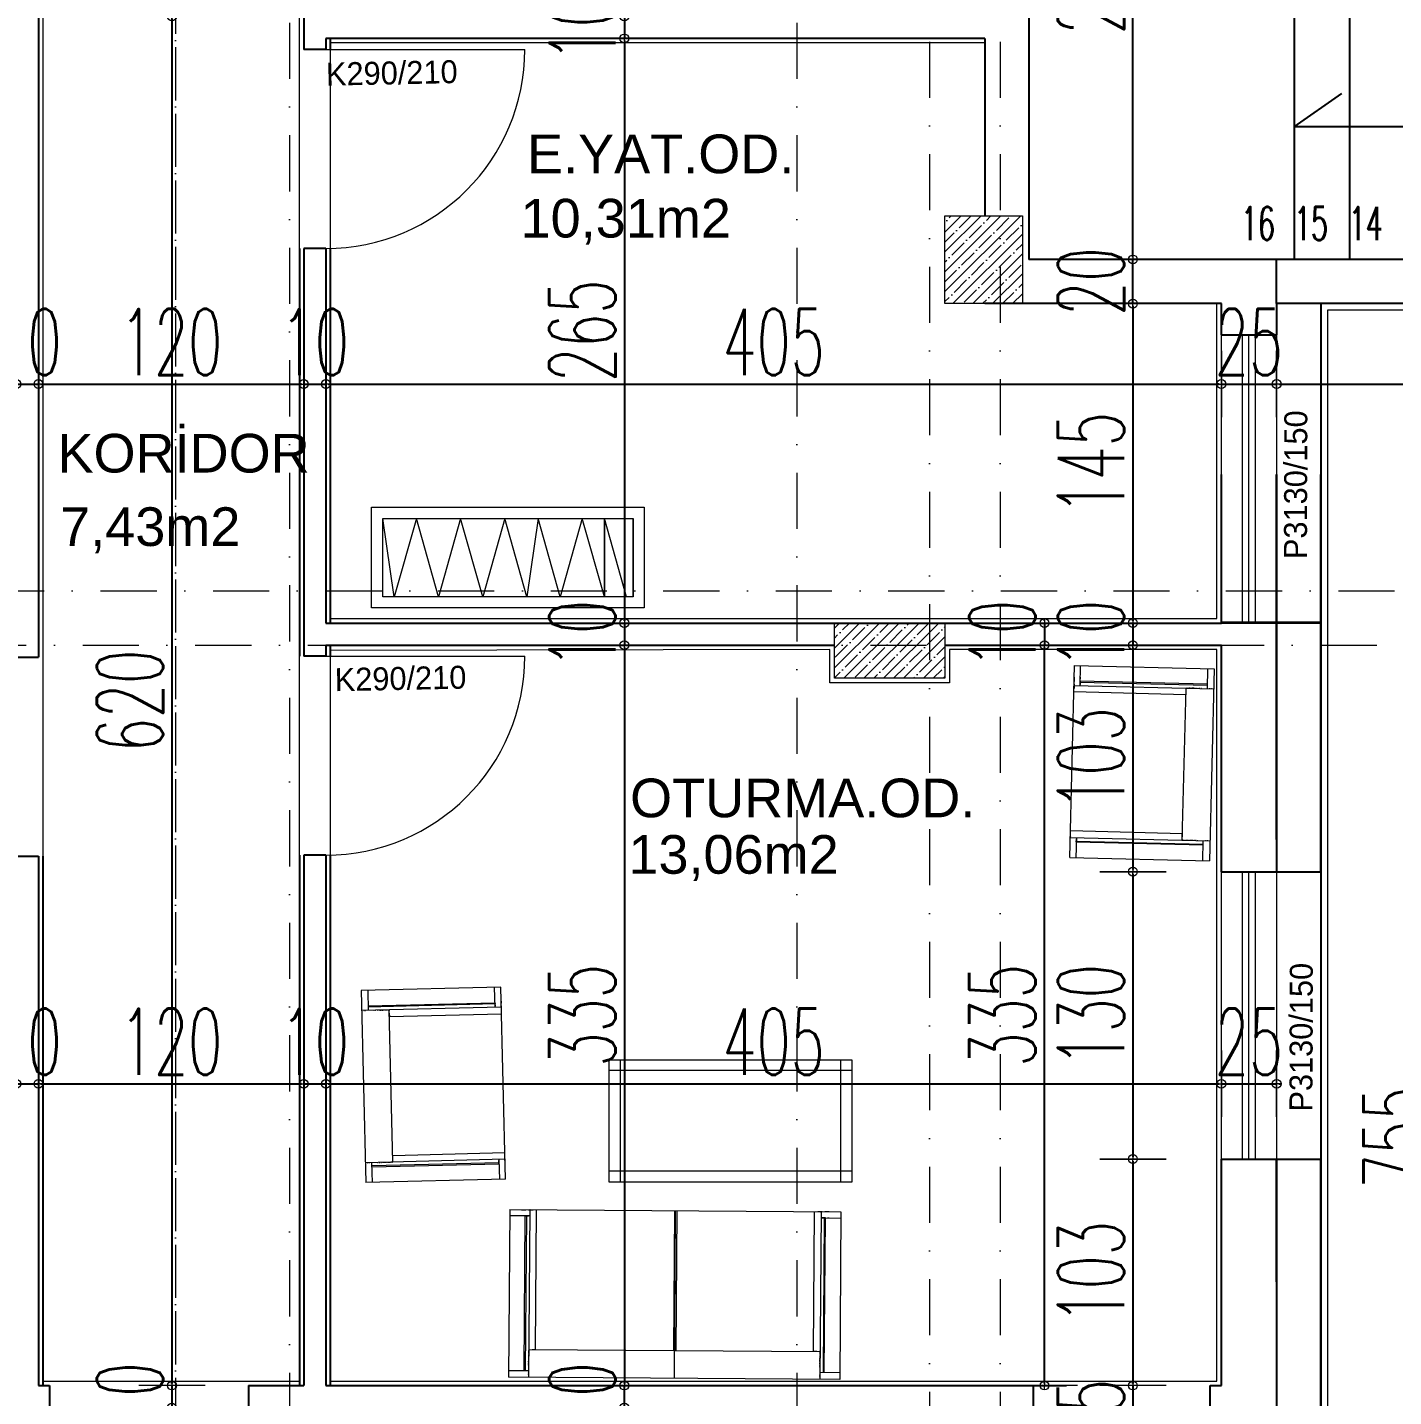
# Model space of a CAD drawing. Header units: millimetres. Extents: x -16104 to 67872, y -88009 to 12107.
# Drawn here: x 11994 to 12612, y -7334 to -6715 of the extents above; entities that cross this region are included whole.
import ezdxf

# ---------------------------------------------------------------- set-up
doc = ezdxf.new("R2010")
doc.units = ezdxf.units.MM
for name, pattern in [('ACAD_ISO04W100', [30, 24, -3, 0, -3]), ('ACAD_ISO07W100', [3, 0, -3]), ('DASHDOTX2', [50.8, 25.4, -12.7, 0, -12.7])]:
    doc.linetypes.add(name, pattern=pattern)
doc.layers.get('0').update_dxf_attribs({"color": 241})
for name, color, linetype, lineweight in [('AKS', 1, 'ACAD_ISO07W100', 5), ('akslar', 144, 'Continuous', 20), ('bacas', 11, 'Continuous', 5), ('duvar', 123, 'Continuous', 25), ('emsal&kolon', 1, 'Continuous', 5), ('kapı', 3, 'Continuous', 5), ('kolon', 1, 'Continuous', 5), ('merdiven', 4, 'Continuous', 25), ('OLCU', 54, 'Continuous', 13), ('pencere', 5, 'Continuous', 5), ('POZ', 36, 'Continuous', 18), ('SıVA', 40, 'Continuous', 9), ('tefriş', 30, 'Continuous', 5), ('ÖLÇÜ', 252, 'Continuous', 20)]:
    doc.layers.add(name, color=color, linetype=linetype, lineweight=lineweight)
doc.styles.add('DIM', font='Txttw.shx', dxfattribs={"width": 0.6})
doc.styles.add('M2', font='stylu.ttf', dxfattribs={"height": 10})
doc.dimstyles.new('50', dxfattribs={"dimscale": 0, "dimtxt": 30, "dimasz": 1, "dimexe": 0, "dimexo": 2, "dimgap": 4, "dimtad": 1, "dimdec": 0, "dimzin": 0, "dimdsep": 46, "dimtxsty": 'DIM', "dimblk1": 'DOT', "dimblk2": 'DOT', "dimsah": 1, "dimcen": 1.5, "dimdle": 3, "dimse1": 1, "dimse2": 1, "dimclrd": 256, "dimclre": 9, "dimclrt": 256, "dimadec": 0, "dimazin": 0, "dimtfac": 0.24, "dimtdec": 0, "dimtix": 1, "dimtmove": 2, "dimatfit": 3, "dimldrblk": 'DOT', "dimfxl": 0, "dimtolj": 1, "dimtzin": 15, "dimarcsym": 0})

# ---------------------------------------------------------------- blocks, each defined once
blk = doc.blocks.new('NEWBLOCK4')
at = {"layer": 'bacas'}
for p, q in [((-0.8505, 0.5894), (-0.8505, 2.0869)), ((-0.093, 2.0869), (-0.8505, 2.0869)), ((-0.8205, 2.0869), (-0.8205, 1.9969)), ((-0.1205, 1.9969), (-0.1205, 2.0869)), ((-0.093, 2.0869), (-0.093, 0.5894)), ((-0.093, 1.9969), (-0.8505, 1.9969)), ((-0.8405, 1.9969), (-0.838, 1.9969)), ((-0.833, 1.9969), (-0.8305, 1.9969)), ((-0.8205, 2.0169), (-0.1205, 2.0169)), ((-0.1205, 2.0119), (-0.8205, 2.0119)), ((-0.7955, 1.9969), (-0.793, 1.9969)), ((-0.788, 1.9969), (-0.7855, 1.9969)), ((-0.7805, 1.9969), (-0.778, 1.9969)), ((-0.773, 1.9969), (-0.7705, 1.9969)), ((-0.768, 1.9969), (-0.763, 1.9969)), ((-0.7605, 1.9969), (-0.758, 1.9969)), ((-0.7555, 1.9969), (-0.753, 1.9969)), ((-0.7505, 1.9969), (-0.748, 1.9969)), ((-0.7455, 1.9969), (-0.743, 1.9969)), ((-0.7405, 1.9969), (-0.738, 1.9969)), ((-0.7355, 1.9969), (-0.733, 1.9969)), ((-0.7305, 1.9969), (-0.728, 1.9969)), ((-0.7255, 1.9969), (-0.7255, 0.6794)), ((-0.7255, 1.9969), (-0.7255, 1.9944)), ((-0.1205, 2.0269), (-0.1205, 2.0344)), ((-0.1205, 2.0169), (-0.1205, 2.0019)), ((-0.1205, 2.0144), (-0.1205, 2.0119)), ((-0.093, 2.0344), (-0.093, 2.0144)), ((-0.093, 2.0019), (-0.093, 1.9819)), ((-0.093, 1.9944), (-0.093, 1.9969)), ((-0.7255, 1.9819), (-0.7255, 1.9669)), ((-0.7255, 1.9669), (-0.093, 1.9669)), ((-0.8505, 1.3369), (-0.093, 1.3369)), ((-0.093, 1.3425), (-0.7255, 1.3425)), ((-0.093, 1.3319), (-0.7255, 1.3319)), ((-0.7255, 0.6944), (-0.7255, 0.7094)), ((-0.7255, 0.7094), (-0.093, 0.7094)), ((-0.7255, 0.6794), (-0.7255, 0.6819)), ((-0.093, 0.6744), (-0.093, 0.6944)), ((-0.093, 0.6819), (-0.093, 0.6794)), ((-0.093, 0.6794), (-0.8505, 0.6794)), ((-0.8405, 0.6794), (-0.838, 0.6794)), ((-0.833, 0.6794), (-0.8305, 0.6794)), ((-0.8205, 0.5894), (-0.8205, 0.6794)), ((-0.1205, 0.6644), (-0.8205, 0.6644)), ((-0.8205, 0.6594), (-0.1205, 0.6594)), ((-0.7955, 0.6794), (-0.793, 0.6794)), ((-0.788, 0.6794), (-0.7855, 0.6794)), ((-0.7805, 0.6794), (-0.778, 0.6794)), ((-0.773, 0.6794), (-0.7705, 0.6794)), ((-0.768, 0.6794), (-0.763, 0.6794)), ((-0.7605, 0.6794), (-0.758, 0.6794)), ((-0.7555, 0.6794), (-0.753, 0.6794)), ((-0.7505, 0.6794), (-0.748, 0.6794)), ((-0.7455, 0.6794), (-0.743, 0.6794)), ((-0.7405, 0.6794), (-0.738, 0.6794)), ((-0.7355, 0.6794), (-0.733, 0.6794)), ((-0.7305, 0.6794), (-0.728, 0.6794)), ((-0.1205, 0.6794), (-0.1205, 0.5894)), ((-0.1205, 0.6594), (-0.1205, 0.6744)), ((-0.1205, 0.6619), (-0.1205, 0.6644)), ((-0.1205, 0.6494), (-0.1205, 0.6419)), ((-0.093, 0.6419), (-0.093, 0.6619)), ((-0.093, 0.5894), (-0.8505, 0.5894))]:
    blk.add_line(p, q, dxfattribs=at)
blk = doc.blocks.new('NEWBLOCK5')
at = {"layer": 'bacas'}
for p, q in [((1.4704, -0.1965), (0.3729, -0.1965)), ((0.3729, -0.1965), (0.3729, -0.749)), ((0.3729, -0.2465), (1.4704, -0.2465)), ((0.4229, -0.1965), (0.4229, -0.749)), ((1.4204, -0.1965), (1.4204, -0.749)), ((1.4704, -0.749), (1.4704, -0.1965)), ((1.4704, -0.7015), (0.3729, -0.7015)), ((0.3729, -0.749), (1.4704, -0.749))]:
    blk.add_line(p, q, dxfattribs=at)
blk = doc.blocks.new('tekli.')
at = {"layer": 'bacas'}
for p, q in [((43.44, 0), (-43.44, 0)), ((-43.44, 0), (-43.44, -63.16)), ((-38.19, 0), (-36.19, 0)), ((-34.94, 0), (-32.94, 0)), ((-34.19, 0), (-34.44, 0)), ((-34.44, 0), (-34.44, -63.16)), ((-31.44, -50.66), (-31.44, 0)), ((31.44, -50.66), (31.44, 0)), ((34.94, 0), (32.94, 0)), ((34.19, 0), (34.44, 0)), ((34.44, 0), (34.44, -63.16)), ((38.19, 0), (36.19, 0)), ((43.44, 0), (43.44, -63.16)), ((-34.44, -2.75), (-43.44, -2.75)), ((-37.44, -2.75), (-38.19, -2.75)), ((-36.44, -60.16), (-36.44, -2.75)), ((-36.44, -2.75), (-34.94, -2.75)), ((-36.19, -2.75), (-35.94, -2.75)), ((-35.94, -2.75), (-35.94, -60.16)), ((34.44, -2.75), (43.44, -2.75)), ((36.44, -2.75), (34.94, -2.75)), ((35.94, -2.75), (35.94, -60.16)), ((36.19, -2.75), (35.94, -2.75)), ((36.44, -60.16), (36.44, -2.75)), ((37.44, -2.75), (38.19, -2.75)), ((34.44, -50.66), (-34.44, -50.66)), ((-34.44, -50.66), (-34.19, -50.66)), ((-34.44, -51.16), (-34.44, -50.91)), ((-34.44, -51.66), (-34.44, -51.41)), ((-34.44, -52.16), (-34.44, -51.91)), ((-34.44, -52.66), (-34.44, -52.41)), ((-34.44, -53.16), (-34.44, -52.91)), ((-34.44, -53.66), (-34.44, -53.41)), ((-34.44, -54.16), (-34.44, -53.91)), ((-34.44, -54.91), (-34.44, -54.41)), ((-34.44, -55.41), (-34.44, -55.16)), ((-32.94, -50.66), (-31.44, -50.66)), ((32.94, -50.66), (31.44, -50.66)), ((34.44, -50.66), (34.19, -50.66)), ((34.44, -51.16), (34.44, -50.91)), ((34.44, -51.66), (34.44, -51.41)), ((34.44, -52.16), (34.44, -51.91)), ((34.44, -52.66), (34.44, -52.41)), ((34.44, -53.16), (34.44, -52.91)), ((34.44, -53.66), (34.44, -53.41)), ((34.44, -54.16), (34.44, -53.91)), ((34.44, -54.91), (34.44, -54.41)), ((34.44, -55.41), (34.44, -55.16)), ((-43.44, -60.16), (-34.44, -60.16)), ((-34.44, -56.16), (-34.44, -55.91)), ((-34.44, -56.91), (-34.44, -56.66)), ((-34.44, -57.66), (-34.44, -57.41)), ((-34.44, -61.41), (-34.44, -61.16)), ((-34.44, -62.16), (-34.44, -61.91)), ((34.44, -56.16), (34.44, -55.91)), ((34.44, -56.91), (34.44, -56.66)), ((34.44, -57.66), (34.44, -57.41)), ((43.44, -60.16), (34.44, -60.16)), ((34.44, -61.41), (34.44, -61.16)), ((34.44, -62.16), (34.44, -61.91)), ((-43.44, -63.16), (43.44, -63.16))]:
    blk.add_line(p, q, dxfattribs=at)
blk = doc.blocks.new('cv')
at = {"layer": 'tefriş', "linetype": 'ByBlock'}
for p, q in [((-13586.28, -26708.58), (-13586.28, -26744.07)), ((-13573.28, -26708.58), (-13573.28, -26744.07))]:
    blk.add_line(p, q, dxfattribs=at)
for points in [[(-13591.28, -26703.58), (-13468.02, -26703.58), (-13468.02, -26749.07), (-13591.28, -26749.07)], [(-13586.28, -26708.58), (-13473.02, -26708.58), (-13473.02, -26744.07), (-13586.28, -26744.07)]]:
    blk.add_lwpolyline(points, close=True, dxfattribs=at)
blk.add_lwpolyline([(-13583.28, -26708.58), (-13573.28, -26744.07), (-13573.28, -26708.58), (-13563.28, -26744.07), (-13553.28, -26708.58), (-13543.28, -26744.07), (-13538.28, -26708.58), (-13528.28, -26744.07), (-13518.28, -26708.58), (-13508.28, -26744.07), (-13498.28, -26708.58), (-13488.28, -26744.07), (-13478.28, -26708.58), (-13473.02, -26744.07)], dxfattribs=at)
blk = doc.blocks.new('DOT')
for p, q in [((0, 15), (0, -15)), ((-2, 0), (0, 0)), ((2, 0), (0, 0))]:
    blk.add_line(p, q)
blk.add_circle((0, 0), 2)
blk = doc.blocks.new('*D5714')
at = {"layer": 'Defpoints', "color": 0, "transparency": 16777216}
for p in [(11989.15, -6875.94), (11999.15, -6875.94), (11999.15, -6875.94)]:
    blk.add_point(p, dxfattribs=at)
at = {"layer": 'OLCU', "lineweight": -2, "transparency": 16777216}
for p, q in [((11988.15, -6875.94), (11987.15, -6875.94)), ((11989.15, -6875.94), (11999.15, -6875.94)), ((12000.15, -6875.94), (12001.15, -6875.94))]:
    blk.add_line(p, q, dxfattribs=at)
blk.add_blockref('DOT', (11989.15, -6875.94), dxfattribs=at)
at = {"layer": 'OLCU', "lineweight": -2, "transparency": 16777216, "rotation": 180}
blk.add_blockref('DOT', (11999.15, -6875.94), dxfattribs=at)
at = {"layer": 'OLCU', "transparency": 16777216, "insert": (11994.15, -6856.94), "char_height": 30, "attachment_point": 5, "style": 'DIM'}
blk.add_mtext('\\A1;10', dxfattribs=at)
blk = doc.blocks.new('*D5715')
at = {"layer": 'Defpoints', "color": 0, "transparency": 16777216}
for p in [(11999.15, -6875.94), (12119.15, -6875.94), (12119.15, -6875.94)]:
    blk.add_point(p, dxfattribs=at)
at = {"layer": 'OLCU', "lineweight": -2, "transparency": 16777216}
blk.add_line((12000.15, -6875.94), (12118.15, -6875.94), dxfattribs=at)
at = {"layer": 'OLCU', "lineweight": -2, "transparency": 16777216, "rotation": 180}
blk.add_blockref('DOT', (11999.15, -6875.94), dxfattribs=at)
at = {"layer": 'OLCU', "lineweight": -2, "transparency": 16777216}
blk.add_blockref('DOT', (12119.15, -6875.94), dxfattribs=at)
at = {"layer": 'OLCU', "transparency": 16777216, "insert": (12059.15, -6856.94), "char_height": 30, "attachment_point": 5, "style": 'DIM'}
blk.add_mtext('\\A1;120', dxfattribs=at)
blk = doc.blocks.new('*D5716')
at = {"layer": 'Defpoints', "color": 0, "transparency": 16777216}
for p in [(12119.15, -6875.94), (12129.15, -6875.94), (12129.15, -6875.94)]:
    blk.add_point(p, dxfattribs=at)
at = {"layer": 'OLCU', "lineweight": -2, "transparency": 16777216}
for p, q in [((12118.15, -6875.94), (12117.15, -6875.94)), ((12119.15, -6875.94), (12129.15, -6875.94)), ((12130.15, -6875.94), (12131.15, -6875.94))]:
    blk.add_line(p, q, dxfattribs=at)
blk.add_blockref('DOT', (12119.15, -6875.94), dxfattribs=at)
at = {"layer": 'OLCU', "lineweight": -2, "transparency": 16777216, "rotation": 180}
blk.add_blockref('DOT', (12129.15, -6875.94), dxfattribs=at)
at = {"layer": 'OLCU', "transparency": 16777216, "insert": (12124.15, -6856.94), "char_height": 30, "attachment_point": 5, "style": 'DIM'}
blk.add_mtext('\\A1;10', dxfattribs=at)
blk = doc.blocks.new('*D5719')
at = {"layer": 'Defpoints', "color": 0, "transparency": 16777216}
for p in [(11989.15, -7192.53), (11999.15, -7192.53), (11999.15, -7192.53)]:
    blk.add_point(p, dxfattribs=at)
at = {"layer": 'OLCU', "lineweight": -2, "transparency": 16777216}
for p, q in [((11988.15, -7192.53), (11987.15, -7192.53)), ((11989.15, -7192.53), (11999.15, -7192.53)), ((12000.15, -7192.53), (12001.15, -7192.53))]:
    blk.add_line(p, q, dxfattribs=at)
blk.add_blockref('DOT', (11989.15, -7192.53), dxfattribs=at)
at = {"layer": 'OLCU', "lineweight": -2, "transparency": 16777216, "rotation": 180}
blk.add_blockref('DOT', (11999.15, -7192.53), dxfattribs=at)
at = {"layer": 'OLCU', "transparency": 16777216, "insert": (11994.15, -7173.53), "char_height": 30, "attachment_point": 5, "style": 'DIM'}
blk.add_mtext('\\A1;10', dxfattribs=at)
blk = doc.blocks.new('*D5720')
at = {"layer": 'Defpoints', "color": 0, "transparency": 16777216}
for p in [(11999.15, -7192.53), (12119.15, -7192.53), (12119.15, -7192.53)]:
    blk.add_point(p, dxfattribs=at)
at = {"layer": 'OLCU', "lineweight": -2, "transparency": 16777216}
blk.add_line((12000.15, -7192.53), (12118.15, -7192.53), dxfattribs=at)
at = {"layer": 'OLCU', "lineweight": -2, "transparency": 16777216, "rotation": 180}
blk.add_blockref('DOT', (11999.15, -7192.53), dxfattribs=at)
at = {"layer": 'OLCU', "lineweight": -2, "transparency": 16777216}
blk.add_blockref('DOT', (12119.15, -7192.53), dxfattribs=at)
at = {"layer": 'OLCU', "transparency": 16777216, "insert": (12059.15, -7173.53), "char_height": 30, "attachment_point": 5, "style": 'DIM'}
blk.add_mtext('\\A1;120', dxfattribs=at)
blk = doc.blocks.new('*D5721')
at = {"layer": 'Defpoints', "color": 0, "transparency": 16777216}
for p in [(12119.15, -7192.53), (12129.15, -7192.53), (12129.15, -7192.53)]:
    blk.add_point(p, dxfattribs=at)
at = {"layer": 'OLCU', "lineweight": -2, "transparency": 16777216}
for p, q in [((12118.15, -7192.53), (12117.15, -7192.53)), ((12119.15, -7192.53), (12129.15, -7192.53)), ((12130.15, -7192.53), (12131.15, -7192.53))]:
    blk.add_line(p, q, dxfattribs=at)
blk.add_blockref('DOT', (12119.15, -7192.53), dxfattribs=at)
at = {"layer": 'OLCU', "lineweight": -2, "transparency": 16777216, "rotation": 180}
blk.add_blockref('DOT', (12129.15, -7192.53), dxfattribs=at)
at = {"layer": 'OLCU', "transparency": 16777216, "insert": (12124.15, -7173.53), "char_height": 30, "attachment_point": 5, "style": 'DIM'}
blk.add_mtext('\\A1;10', dxfattribs=at)
blk = doc.blocks.new('*D5722')
at = {"layer": 'Defpoints', "color": 0, "transparency": 16777216}
for p in [(12129.15, -7192.53), (12534.15, -7192.53), (12534.15, -7192.53)]:
    blk.add_point(p, dxfattribs=at)
at = {"layer": 'OLCU', "lineweight": -2, "transparency": 16777216}
blk.add_line((12130.15, -7192.53), (12533.15, -7192.53), dxfattribs=at)
at = {"layer": 'OLCU', "lineweight": -2, "transparency": 16777216, "rotation": 180}
blk.add_blockref('DOT', (12129.15, -7192.53), dxfattribs=at)
at = {"layer": 'OLCU', "lineweight": -2, "transparency": 16777216}
blk.add_blockref('DOT', (12534.15, -7192.53), dxfattribs=at)
at = {"layer": 'OLCU', "transparency": 16777216, "insert": (12331.65, -7173.53), "char_height": 30, "attachment_point": 5, "style": 'DIM'}
blk.add_mtext('\\A1;405', dxfattribs=at)
blk = doc.blocks.new('*D5723')
at = {"layer": 'Defpoints', "color": 0, "transparency": 16777216}
for p in [(12534.15, -7192.53), (12559.15, -7192.53), (12559.15, -7192.53)]:
    blk.add_point(p, dxfattribs=at)
at = {"layer": 'OLCU', "lineweight": -2, "transparency": 16777216}
for p, q in [((12533.15, -7192.53), (12532.15, -7192.53)), ((12534.15, -7192.53), (12559.15, -7192.53)), ((12560.15, -7192.53), (12561.15, -7192.53))]:
    blk.add_line(p, q, dxfattribs=at)
blk.add_blockref('DOT', (12534.15, -7192.53), dxfattribs=at)
at = {"layer": 'OLCU', "lineweight": -2, "transparency": 16777216, "rotation": 180}
blk.add_blockref('DOT', (12559.15, -7192.53), dxfattribs=at)
at = {"layer": 'OLCU', "transparency": 16777216, "insert": (12546.65, -7173.53), "char_height": 30, "attachment_point": 5, "style": 'DIM'}
blk.add_mtext('\\A1;25', dxfattribs=at)
blk = doc.blocks.new('*D5739')
at = {"layer": 'Defpoints', "color": 0, "transparency": 16777216}
for p in [(12494.15, -6839.56), (12494.15, -6984.06), (12494.15, -6984.06)]:
    blk.add_point(p, dxfattribs=at)
at = {"layer": 'OLCU', "lineweight": -2, "transparency": 16777216}
blk.add_line((12494.15, -6840.56), (12494.15, -6983.06), dxfattribs=at)
for p, rotation in [((12494.15, -6839.56), 90), ((12494.15, -6984.06), 270)]:
    blk.add_blockref('DOT', p, dxfattribs=dict(at, rotation=rotation))
at = {"layer": 'OLCU', "transparency": 16777216, "insert": (12475.15, -6911.81), "char_height": 30, "attachment_point": 5, "rotation": 90, "style": 'DIM'}
blk.add_mtext('\\A1;145', dxfattribs=at)
blk = doc.blocks.new('*D5740')
at = {"layer": 'Defpoints', "color": 0, "transparency": 16777216}
for p in [(12494.15, -6984.06), (12494.15, -6994.06), (12494.15, -6994.06)]:
    blk.add_point(p, dxfattribs=at)
at = {"layer": 'OLCU', "lineweight": -2, "transparency": 16777216}
for p, q in [((12494.15, -6983.06), (12494.15, -6982.06)), ((12494.15, -6984.06), (12494.15, -6994.06)), ((12494.15, -6995.06), (12494.15, -6996.06))]:
    blk.add_line(p, q, dxfattribs=at)
for p, rotation in [((12494.15, -6984.06), 270), ((12494.15, -6994.06), 90)]:
    blk.add_blockref('DOT', p, dxfattribs=dict(at, rotation=rotation))
at = {"layer": 'OLCU', "transparency": 16777216, "insert": (12475.15, -6989.06), "char_height": 30, "attachment_point": 5, "rotation": 90, "style": 'DIM'}
blk.add_mtext('\\A1;10', dxfattribs=at)
blk = doc.blocks.new('*D6023')
at = {"layer": 'Defpoints', "color": 0, "transparency": 16777216}
for p in [(12534.15, -6994.06), (12494.15, -7096.56), (12534.15, -7096.56)]:
    blk.add_point(p, dxfattribs=at)
at = {"layer": 'OLCU', "lineweight": -2, "transparency": 16777216}
blk.add_line((12494.15, -6995.06), (12494.15, -7095.56), dxfattribs=at)
for p, rotation in [((12494.15, -6994.06), 90), ((12494.15, -7096.56), 270)]:
    blk.add_blockref('DOT', p, dxfattribs=dict(at, rotation=rotation))
at = {"layer": 'OLCU', "transparency": 16777216, "insert": (12475.15, -7045.31), "char_height": 30, "attachment_point": 5, "rotation": 90, "style": 'DIM'}
blk.add_mtext('\\A1;103', dxfattribs=at)
blk = doc.blocks.new('*D6024')
at = {"layer": 'Defpoints', "color": 0, "transparency": 16777216}
for p in [(12534.15, -7096.56), (12494.15, -7226.56), (12534.15, -7226.56)]:
    blk.add_point(p, dxfattribs=at)
at = {"layer": 'OLCU', "lineweight": -2, "transparency": 16777216}
blk.add_line((12494.15, -7097.56), (12494.15, -7225.56), dxfattribs=at)
for p, rotation in [((12494.15, -7096.56), 90), ((12494.15, -7226.56), 270)]:
    blk.add_blockref('DOT', p, dxfattribs=dict(at, rotation=rotation))
at = {"layer": 'OLCU', "transparency": 16777216, "insert": (12475.15, -7161.56), "char_height": 30, "attachment_point": 5, "rotation": 90, "style": 'DIM'}
blk.add_mtext('\\A1;130', dxfattribs=at)
blk = doc.blocks.new('*D6025')
at = {"layer": 'Defpoints', "color": 0, "transparency": 16777216}
for p in [(12534.15, -7226.56), (12494.15, -7329.06), (12534.15, -7329.06)]:
    blk.add_point(p, dxfattribs=at)
at = {"layer": 'OLCU', "lineweight": -2, "transparency": 16777216}
blk.add_line((12494.15, -7227.56), (12494.15, -7328.06), dxfattribs=at)
for p, rotation in [((12494.15, -7226.56), 90), ((12494.15, -7329.06), 270)]:
    blk.add_blockref('DOT', p, dxfattribs=dict(at, rotation=rotation))
at = {"layer": 'OLCU', "transparency": 16777216, "insert": (12475.15, -7277.81), "char_height": 30, "attachment_point": 5, "rotation": 90, "style": 'DIM'}
blk.add_mtext('\\A1;103', dxfattribs=at)
blk = doc.blocks.new('*D6026')
at = {"layer": 'Defpoints', "color": 0, "transparency": 16777216}
for p in [(12529.15, -7329.06), (12494.15, -7354.06), (12529.15, -7354.06)]:
    blk.add_point(p, dxfattribs=at)
at = {"layer": 'OLCU', "lineweight": -2, "transparency": 16777216}
for p, q in [((12494.15, -7328.06), (12494.15, -7327.06)), ((12494.15, -7329.06), (12494.15, -7354.06)), ((12494.15, -7355.06), (12494.15, -7356.06))]:
    blk.add_line(p, q, dxfattribs=at)
for p, rotation in [((12494.15, -7329.06), 270), ((12494.15, -7354.06), 90)]:
    blk.add_blockref('DOT', p, dxfattribs=dict(at, rotation=rotation))
at = {"layer": 'OLCU', "transparency": 16777216, "insert": (12475.15, -7341.56), "char_height": 30, "attachment_point": 5, "rotation": 90, "style": 'DIM'}
blk.add_mtext('\\A1;25', dxfattribs=at)
blk = doc.blocks.new('*D5742')
at = {"layer": 'Defpoints', "color": 0, "transparency": 16777216}
for p in [(12454.15, -6984.06), (12454.15, -6994.06), (12454.15, -6994.06)]:
    blk.add_point(p, dxfattribs=at)
at = {"layer": 'OLCU', "lineweight": -2, "transparency": 16777216}
for p, q in [((12454.15, -6983.06), (12454.15, -6982.06)), ((12454.15, -6984.06), (12454.15, -6994.06)), ((12454.15, -6995.06), (12454.15, -6996.06))]:
    blk.add_line(p, q, dxfattribs=at)
for p, rotation in [((12454.15, -6984.06), 270), ((12454.15, -6994.06), 90)]:
    blk.add_blockref('DOT', p, dxfattribs=dict(at, rotation=rotation))
at = {"layer": 'OLCU', "transparency": 16777216, "insert": (12435.15, -6989.06), "char_height": 30, "attachment_point": 5, "rotation": 90, "style": 'DIM'}
blk.add_mtext('\\A1;10', dxfattribs=at)
blk = doc.blocks.new('*D6029')
at = {"layer": 'Defpoints', "color": 0, "transparency": 16777216}
for p in [(12448.94, -6994.06), (12454.15, -6994.06), (12449.15, -7329.06)]:
    blk.add_point(p, dxfattribs=at)
at = {"layer": 'OLCU', "lineweight": -2, "transparency": 16777216}
blk.add_line((12454.15, -7328.06), (12454.15, -6995.06), dxfattribs=at)
for p, rotation in [((12454.15, -6994.06), 90), ((12454.15, -7329.06), 270)]:
    blk.add_blockref('DOT', p, dxfattribs=dict(at, rotation=rotation))
at = {"layer": 'OLCU', "transparency": 16777216, "insert": (12435.15, -7161.56), "char_height": 30, "attachment_point": 5, "rotation": 90, "style": 'DIM'}
blk.add_mtext('\\A1;335', dxfattribs=at)
blk = doc.blocks.new('*D5744')
at = {"layer": 'Defpoints', "color": 0, "transparency": 16777216}
for p in [(12307.63, -6709.56), (12264.15, -6719.56), (12307.63, -6719.56)]:
    blk.add_point(p, dxfattribs=at)
at = {"layer": 'OLCU', "lineweight": -2, "transparency": 16777216}
for p, q in [((12264.15, -6708.56), (12264.15, -6707.56)), ((12264.15, -6709.56), (12264.15, -6719.56)), ((12264.15, -6720.56), (12264.15, -6721.56))]:
    blk.add_line(p, q, dxfattribs=at)
for p, rotation in [((12264.15, -6709.56), 270), ((12264.15, -6719.56), 90)]:
    blk.add_blockref('DOT', p, dxfattribs=dict(at, rotation=rotation))
at = {"layer": 'OLCU', "transparency": 16777216, "insert": (12245.15, -6714.56), "char_height": 30, "attachment_point": 5, "rotation": 90, "style": 'DIM'}
blk.add_mtext('\\A1;10', dxfattribs=at)
blk = doc.blocks.new('*D5746')
at = {"layer": 'Defpoints', "color": 0, "transparency": 16777216}
for p in [(12264.15, -7329.06), (12264.15, -7329.06), (12263.97, -7339.06)]:
    blk.add_point(p, dxfattribs=at)
at = {"layer": 'OLCU', "lineweight": -2, "transparency": 16777216}
for p, q in [((12264.15, -7328.06), (12264.15, -7327.06)), ((12264.15, -7339.06), (12264.15, -7329.06)), ((12264.15, -7340.06), (12264.15, -7341.06))]:
    blk.add_line(p, q, dxfattribs=at)
for p, rotation in [((12264.15, -7329.06), 270), ((12264.15, -7339.06), 90)]:
    blk.add_blockref('DOT', p, dxfattribs=dict(at, rotation=rotation))
at = {"layer": 'OLCU', "transparency": 16777216, "insert": (12245.15, -7334.06), "char_height": 30, "attachment_point": 5, "rotation": 90, "style": 'DIM'}
blk.add_mtext('\\A1;10', dxfattribs=at)
blk = doc.blocks.new('*D5748')
at = {"layer": 'Defpoints', "color": 0, "transparency": 16777216}
for p in [(12029.15, -6709.56), (12029.15, -7329.06), (12059.52, -7329.06)]:
    blk.add_point(p, dxfattribs=at)
at = {"layer": 'OLCU', "lineweight": -2, "transparency": 16777216}
blk.add_line((12059.52, -6710.56), (12059.52, -7328.06), dxfattribs=at)
for p, rotation in [((12059.52, -6709.56), 90), ((12059.52, -7329.06), 270)]:
    blk.add_blockref('DOT', p, dxfattribs=dict(at, rotation=rotation))
at = {"layer": 'OLCU', "transparency": 16777216, "insert": (12040.52, -7019.31), "char_height": 30, "attachment_point": 5, "rotation": 90, "style": 'DIM'}
blk.add_mtext('\\A1;620', dxfattribs=at)
blk = doc.blocks.new('*D5749')
at = {"layer": 'Defpoints', "color": 0, "transparency": 16777216}
for p in [(12034.15, -7329.06), (12034.15, -7339.06), (12059.49, -7339.06)]:
    blk.add_point(p, dxfattribs=at)
at = {"layer": 'OLCU', "lineweight": -2, "transparency": 16777216}
for p, q in [((12059.49, -7328.06), (12059.49, -7327.06)), ((12059.49, -7329.06), (12059.49, -7339.06)), ((12059.49, -7340.06), (12059.49, -7341.06))]:
    blk.add_line(p, q, dxfattribs=at)
for p, rotation in [((12059.49, -7329.06), 270), ((12059.49, -7339.06), 90)]:
    blk.add_blockref('DOT', p, dxfattribs=dict(at, rotation=rotation))
at = {"layer": 'OLCU', "transparency": 16777216, "insert": (12040.49, -7334.06), "char_height": 30, "attachment_point": 5, "rotation": 90, "style": 'DIM'}
blk.add_mtext('\\A1;10', dxfattribs=at)
blk = doc.blocks.new('*D5938')
at = {"layer": 'Defpoints', "color": 0, "transparency": 16777216}
for p in [(12494.15, -6819.56), (12494.15, -6819.56), (12494.15, -6839.56)]:
    blk.add_point(p, dxfattribs=at)
at = {"layer": 'OLCU', "lineweight": -2, "transparency": 16777216}
for p, q in [((12494.15, -6818.56), (12494.15, -6817.56)), ((12494.15, -6839.56), (12494.15, -6819.56)), ((12494.15, -6840.56), (12494.15, -6841.56))]:
    blk.add_line(p, q, dxfattribs=at)
for p, rotation in [((12494.15, -6819.56), 270), ((12494.15, -6839.56), 90)]:
    blk.add_blockref('DOT', p, dxfattribs=dict(at, rotation=rotation))
at = {"layer": 'OLCU', "transparency": 16777216, "insert": (12475.15, -6829.56), "char_height": 30, "attachment_point": 5, "rotation": 90, "style": 'DIM'}
blk.add_mtext('\\A1;20', dxfattribs=at)
blk = doc.blocks.new('*D5939')
at = {"layer": 'Defpoints', "color": 0, "transparency": 16777216}
for p in [(12494.15, -6569.56), (12494.15, -6569.56), (12494.15, -6819.56)]:
    blk.add_point(p, dxfattribs=at)
at = {"layer": 'OLCU', "lineweight": -2, "transparency": 16777216}
blk.add_line((12494.15, -6818.56), (12494.15, -6570.56), dxfattribs=at)
for p, rotation in [((12494.15, -6569.56), 90), ((12494.15, -6819.56), 270)]:
    blk.add_blockref('DOT', p, dxfattribs=dict(at, rotation=rotation))
at = {"layer": 'OLCU', "transparency": 16777216, "insert": (12475.15, -6694.56), "char_height": 30, "attachment_point": 5, "rotation": 90, "style": 'DIM'}
blk.add_mtext('\\A1;250', dxfattribs=at)
blk = doc.blocks.new('*D5631')
at = {"layer": 'Defpoints', "color": 0, "transparency": 16777216}
for p in [(12129.15, -6875.94), (12534.15, -6875.94), (12534.15, -6875.94)]:
    blk.add_point(p, dxfattribs=at)
at = {"layer": 'OLCU', "lineweight": -2, "transparency": 16777216}
blk.add_line((12130.15, -6875.94), (12533.15, -6875.94), dxfattribs=at)
at = {"layer": 'OLCU', "lineweight": -2, "transparency": 16777216, "rotation": 180}
blk.add_blockref('DOT', (12129.15, -6875.94), dxfattribs=at)
at = {"layer": 'OLCU', "lineweight": -2, "transparency": 16777216}
blk.add_blockref('DOT', (12534.15, -6875.94), dxfattribs=at)
at = {"layer": 'OLCU', "transparency": 16777216, "insert": (12331.65, -6856.94), "char_height": 30, "attachment_point": 5, "style": 'DIM'}
blk.add_mtext('\\A1;405', dxfattribs=at)
blk = doc.blocks.new('*D5942')
at = {"layer": 'Defpoints', "color": 0, "transparency": 16777216}
for p in [(12534.15, -6875.94), (12559.15, -6875.94), (12559.15, -6875.94)]:
    blk.add_point(p, dxfattribs=at)
at = {"layer": 'OLCU', "lineweight": -2, "transparency": 16777216}
for p, q in [((12533.15, -6875.94), (12532.15, -6875.94)), ((12534.15, -6875.94), (12559.15, -6875.94)), ((12560.15, -6875.94), (12561.15, -6875.94))]:
    blk.add_line(p, q, dxfattribs=at)
blk.add_blockref('DOT', (12534.15, -6875.94), dxfattribs=at)
at = {"layer": 'OLCU', "lineweight": -2, "transparency": 16777216, "rotation": 180}
blk.add_blockref('DOT', (12559.15, -6875.94), dxfattribs=at)
at = {"layer": 'OLCU', "transparency": 16777216, "insert": (12546.65, -6856.94), "char_height": 30, "attachment_point": 5, "style": 'DIM'}
blk.add_mtext('\\A1;25', dxfattribs=at)
blk = doc.blocks.new('*D5943')
at = {"layer": 'Defpoints', "color": 0, "transparency": 16777216}
for p in [(12559.15, -6839.56), (12882.15, -6839.56), (12882.15, -6875.94)]:
    blk.add_point(p, dxfattribs=at)
at = {"layer": 'OLCU', "lineweight": -2, "transparency": 16777216}
blk.add_line((12560.15, -6875.94), (12881.15, -6875.94), dxfattribs=at)
at = {"layer": 'OLCU', "lineweight": -2, "transparency": 16777216, "rotation": 180}
blk.add_blockref('DOT', (12559.15, -6875.94), dxfattribs=at)
at = {"layer": 'OLCU', "lineweight": -2, "transparency": 16777216}
blk.add_blockref('DOT', (12882.15, -6875.94), dxfattribs=at)
at = {"layer": 'OLCU', "transparency": 16777216, "insert": (12720.65, -6856.94), "char_height": 30, "attachment_point": 5, "style": 'DIM'}
blk.add_mtext('\\A1;323', dxfattribs=at)
blk = doc.blocks.new('*D5945')
at = {"layer": 'Defpoints', "color": 0, "transparency": 16777216}
for p in [(12559.15, -6839.56), (12632.43, -6839.56), (12559.15, -7594.06)]:
    blk.add_point(p, dxfattribs=at)
at = {"layer": 'OLCU', "lineweight": -2, "transparency": 16777216}
blk.add_line((12632.43, -7593.06), (12632.43, -6840.56), dxfattribs=at)
for p, rotation in [((12632.43, -6839.56), 90), ((12632.43, -7594.06), 270)]:
    blk.add_blockref('DOT', p, dxfattribs=dict(at, rotation=rotation))
at = {"layer": 'OLCU', "transparency": 16777216, "insert": (12613.43, -7216.81), "char_height": 30, "attachment_point": 5, "rotation": 90, "style": 'DIM'}
blk.add_mtext('\\A1;755', dxfattribs=at)
blk = doc.blocks.new('*D5931')
at = {"layer": 'Defpoints', "color": 0, "transparency": 16777216}
for p in [(12264.15, -6719.56), (12264.15, -6984.06), (12264.15, -6984.06)]:
    blk.add_point(p, dxfattribs=at)
at = {"layer": 'OLCU', "lineweight": -2, "transparency": 16777216}
blk.add_line((12264.15, -6720.56), (12264.15, -6983.06), dxfattribs=at)
for p, rotation in [((12264.15, -6719.56), 90), ((12264.15, -6984.06), 270)]:
    blk.add_blockref('DOT', p, dxfattribs=dict(at, rotation=rotation))
at = {"layer": 'OLCU', "transparency": 16777216, "insert": (12245.15, -6851.81), "char_height": 30, "attachment_point": 5, "rotation": 90, "style": 'DIM'}
blk.add_mtext('\\A1;265', dxfattribs=at)
blk = doc.blocks.new('*D5932')
at = {"layer": 'Defpoints', "color": 0, "transparency": 16777216}
for p in [(12264.15, -6984.06), (12264.15, -6994.06), (12264.15, -6994.06)]:
    blk.add_point(p, dxfattribs=at)
at = {"layer": 'OLCU', "lineweight": -2, "transparency": 16777216}
for p, q in [((12264.15, -6983.06), (12264.15, -6982.06)), ((12264.15, -6984.06), (12264.15, -6994.06)), ((12264.15, -6995.06), (12264.15, -6996.06))]:
    blk.add_line(p, q, dxfattribs=at)
for p, rotation in [((12264.15, -6984.06), 270), ((12264.15, -6994.06), 90)]:
    blk.add_blockref('DOT', p, dxfattribs=dict(at, rotation=rotation))
at = {"layer": 'OLCU', "transparency": 16777216, "insert": (12245.15, -6989.06), "char_height": 30, "attachment_point": 5, "rotation": 90, "style": 'DIM'}
blk.add_mtext('\\A1;10', dxfattribs=at)
blk = doc.blocks.new('*D5933')
at = {"layer": 'Defpoints', "color": 0, "transparency": 16777216}
for p in [(12264.15, -6994.06), (12264.15, -7329.06), (12264.15, -7329.06)]:
    blk.add_point(p, dxfattribs=at)
at = {"layer": 'OLCU', "lineweight": -2, "transparency": 16777216}
blk.add_line((12264.15, -6995.06), (12264.15, -7328.06), dxfattribs=at)
for p, rotation in [((12264.15, -6994.06), 90), ((12264.15, -7329.06), 270)]:
    blk.add_blockref('DOT', p, dxfattribs=dict(at, rotation=rotation))
at = {"layer": 'OLCU', "transparency": 16777216, "insert": (12245.15, -7161.56), "char_height": 30, "attachment_point": 5, "rotation": 90, "style": 'DIM'}
blk.add_mtext('\\A1;335', dxfattribs=at)

msp = doc.modelspace()

# ---------------------------------------------------------------- hatches: boundary and pattern name
at = {"layer": 'kolon'}
h = msp.add_hatch(dxfattribs=at)
h.set_pattern_fill('ANSI35,_O', color=256)
h.set_pattern_definition([(45, (3602.555, -17059.605), (-4.490128, 4.490128), []), (45, (3607.0454, -17059.605), (-4.490128, 4.490128), [7.9375, -1.5875, 0, -1.5875])])
h.paths.add_polyline_path([(12412.15, -6839.56), (12434.15, -6839.56), (12434.15, -6819.56), (12434.15, -6799.87), (12412.15, -6799.87)])
h.paths.add_polyline_path([(12412.15, -6799.87), (12409.15, -6799.87), (12409.15, -6839.56), (12412.15, -6839.56)])
h.paths.add_polyline_path([(12434.15, -6839.56), (12444.15, -6839.56), (12444.15, -6819.56), (12444.15, -6799.87), (12434.15, -6799.87)])
h = msp.add_hatch(dxfattribs=at)
h.set_pattern_fill('ANSI35,_O', color=256)
h.set_pattern_definition([(45, (6951.1335, -10930.656), (-4.490128, 4.490128), []), (45, (6955.6237, -10930.656), (-4.490128, 4.490128), [7.9375, -1.5875, 0, -1.5875])])
h.paths.add_polyline_path([(12409.15, -7009.06), (12409.15, -6984.06), (12359.15, -6984.06), (12359.15, -7009.06)])

# ---------------------------------------------------------------- linework, layer by layer
msp.add_line((12559.15, -6839.56), (12559.15, -6819.56))
at = {"layer": 'AKS', "color": 1, "linetype": 'ACAD_ISO04W100'}
msp.add_line((12061.13, -5369.07), (12061.13, -7691.51), dxfattribs=at)
at = {"layer": 'akslar', "linetype": 'DASHDOTX2'}
for p, q in [((12112.65, -5134.56), (12112.65, -7944.06)), ((12342.15, -5134.56), (12342.15, -7944.06)), ((12402.15, -5143.13), (12402.15, -7944.06)), ((12434.15, -5143.13), (12434.15, -7944.06)), ((10500.23, -6969.56), (13550.23, -6969.56)), ((10492.15, -6994.06), (13542.15, -6994.06))]:
    msp.add_line(p, q, dxfattribs=at)
at = {"layer": 'duvar'}
for p, q in [((12119.15, -6704.56), (12119.15, -6724.56)), ((11999.15, -6709.56), (11999.15, -6999.56)), ((12447.15, -6709.56), (12447.15, -6819.56)), ((12427.15, -6719.56), (12129.15, -6719.56)), ((12129.15, -6719.56), (12129.15, -6724.56)), ((12131.15, -6719.56), (12131.15, -6724.56)), ((12427.15, -6719.56), (12427.15, -6799.87)), ((12129.15, -6724.56), (12119.15, -6724.56)), ((12567.15, -6759.56), (12588.72, -6744.41)), ((12800.84, -6759.56), (12567.15, -6759.56)), ((12117.15, -6814.56), (12117.15, -6999.06)), ((12119.15, -6814.56), (12119.15, -6999.06)), ((12129.15, -6814.56), (12119.15, -6814.56)), ((12129.15, -6814.56), (12129.15, -6984.06)), ((12131.15, -6814.56), (12131.15, -6984.06)), ((12762.15, -6819.56), (12447.15, -6819.56)), ((12534.15, -6839.56), (12427.15, -6839.56)), ((12534.15, -6853.72), (12534.15, -6839.56)), ((12559.15, -6839.56), (12559.15, -6853.72)), ((12762.15, -6839.56), (12559.15, -6839.56)), ((12762.15, -6839.56), (12559.15, -6839.56)), ((12579.15, -6839.56), (12579.15, -7293.47)), ((12534.15, -6853.72), (12559.15, -6853.72)), ((12534.15, -6984.06), (12534.15, -6916.81)), ((12559.15, -6916.81), (12559.15, -7082.06)), ((12559.15, -7082.06), (12559.15, -6916.81)), ((12559.15, -6930.81), (12559.15, -6916.81)), ((12559.15, -6916.81), (12559.15, -6930.81)), ((12559.15, -6916.81), (12559.15, -7096.56)), ((12579.15, -7096.56), (12579.15, -6916.81)), ((12579.15, -6916.81), (12579.15, -7096.56)), ((12129.15, -6984.06), (12519.15, -6984.06)), ((12409.15, -6984.06), (12534.15, -6984.06)), ((12534.15, -6983.72), (12579.15, -6983.72)), ((12129.15, -6994.06), (12129.15, -6999.06)), ((12129.15, -6994.06), (12344.15, -6994.06)), ((12129.15, -6994.06), (12359.15, -6994.06)), ((12131.15, -6994.06), (12131.15, -6999.06)), ((12409.15, -6994.06), (12534.15, -6994.06)), ((12409.15, -6994.06), (12534.15, -6994.06)), ((12534.15, -7096.56), (12534.15, -6994.06)), ((11989.15, -6999.56), (11999.15, -6999.56)), ((12129.15, -6999.06), (12119.15, -6999.06)), ((12559.15, -7082.06), (12559.15, -7096.56)), ((11989.15, -7089.56), (11999.15, -7089.56)), ((11999.15, -7089.56), (11999.15, -7327.06)), ((12001.15, -7089.56), (12001.15, -7327.06)), ((12117.15, -7089.06), (12117.15, -7329.06)), ((12119.15, -7089.06), (12119.15, -7329.06)), ((12129.15, -7089.06), (12119.15, -7089.06)), ((12129.15, -7089.06), (12129.15, -7329.06)), ((12131.15, -7089.06), (12131.15, -7329.06)), ((12534.15, -7096.56), (12579.15, -7096.56)), ((12534.15, -7329.06), (12534.15, -7226.56)), ((12534.15, -7226.56), (12579.15, -7226.56)), ((12559.15, -7226.56), (12559.15, -7247.06)), ((12559.15, -7282.06), (12559.15, -7226.56)), ((12559.15, -7226.56), (12559.15, -7354.06)), ((12579.15, -7354.06), (12579.15, -7226.56)), ((12579.15, -7226.56), (12579.15, -7354.06)), ((11999.15, -7309.06), (11999.15, -7329.06)), ((12001.15, -7309.06), (12001.15, -7329.06)), ((11999.15, -7329.06), (12004.15, -7329.06)), ((12004.15, -7329.06), (12004.15, -7339.06)), ((12094.15, -7329.06), (12119.15, -7329.06)), ((12094.15, -7329.06), (12094.15, -7339.06)), ((12129.15, -7329.06), (12464.15, -7329.06)), ((12409.15, -7329.06), (12449.15, -7329.06)), ((12449.15, -7354.06), (12449.15, -7329.06)), ((12529.15, -7329.06), (12534.15, -7329.06)), ((12529.15, -7354.06), (12529.15, -7329.06))]:
    msp.add_line(p, q, dxfattribs=at)
at = {"layer": 'emsal&kolon'}
msp.add_lwpolyline([(12359.15, -7009.06), (12359.15, -6984.06), (12409.15, -6984.06), (12409.15, -7009.06), (12359.15, -7009.06)], dxfattribs=at)
at = {"layer": 'kapı'}
for p, q in [((12129.15, -6724.56), (12219.15, -6724.56)), ((12129.15, -6999.06), (12219.15, -6999.06))]:
    msp.add_line(p, q, dxfattribs=at)
for centre in [(12129.15, -6724.56), (12129.15, -6999.06)]:
    msp.add_arc(centre, 90, 270, 0, dxfattribs=at)
at = {"layer": 'kolon'}
msp.add_lwpolyline([(12409.15, -6799.87), (12444.15, -6799.87), (12444.15, -6819.56), (12444.15, -6839.56), (12409.15, -6839.56), (12409.15, -6799.87)], dxfattribs=at)
at = {"layer": 'merdiven'}
for p, q in [((12567.15, -6699.56), (12567.15, -6819.56)), ((12592.15, -6699.56), (12592.15, -6819.56))]:
    msp.add_line(p, q, dxfattribs=at)
at = {"layer": 'pencere'}
for p, q in [((12534.15, -6983.72), (12534.15, -6853.72)), ((12543.65, -6983.72), (12543.65, -6853.72)), ((12546.65, -6983.72), (12546.65, -6853.72)), ((12549.65, -6983.72), (12549.65, -6853.72)), ((12559.15, -6853.72), (12559.15, -6983.72)), ((12534.15, -7226.56), (12534.15, -7096.56)), ((12543.65, -7226.56), (12543.65, -7096.56)), ((12546.65, -7226.56), (12546.65, -7096.56)), ((12549.65, -7226.56), (12549.65, -7096.56)), ((12559.15, -7096.56), (12559.15, -7226.56))]:
    msp.add_line(p, q, dxfattribs=at)
at = {"layer": 'SıVA'}
for points in [[(12582.15, -6842.56), (12582.15, -7357.06), (12447.15, -7357.06), (12447.15, -7617.06), (11665.15, -7617.06), (11665.15, -7447.06), (11445.15, -7447.06), (11445.15, -6592.56), (10983.15, -6592.56), (10983.15, -6077.87), (10813.15, -6077.87), (10813.15, -5625.56), (11103.15, -5625.56), (11103.15, -5455.56), (12925.15, -5455.56), (12925.15, -5625.56), (13215.15, -5625.56), (13215.15, -6077.87), (13045.15, -6077.87), (13045.15, -6572.56), (12885.15, -6572.56), (12885.15, -6842.56)], [(12001.15, -7327.06), (12117.15, -7327.06), (12117.15, -7089.06), (12117.15, -6814.56), (12117.15, -6571.56), (11747.15, -6571.56), (11641.15, -6571.56), (11641.15, -6624.56), (11641.15, -6707.56), (11909.15, -6707.56), (12001.15, -6707.56), (12001.15, -6999.56), (12001.15, -7089.56)], [(12532.15, -6996.06), (12411.15, -6996.06), (12411.15, -7011.06), (12357.15, -7011.06), (12357.15, -6996.06), (12131.15, -6996.56), (12131.15, -7089.06), (12131.15, -7327.06), (12449.15, -7327.06), (12532.15, -7327.06)]]:
    msp.add_lwpolyline(points, close=True, dxfattribs=at)
msp.add_lwpolyline([(12427.15, -6721.56), (12404.15, -6721.56), (12131.15, -6721.56), (12131.15, -6814.56), (12131.15, -6982.06), (12532.15, -6982.06), (12532.15, -6916.81), (12532.15, -6839.56)], dxfattribs=at)
at = {"layer": 'ÖLÇÜ'}
msp.add_line((12534.15, -6984.06), (12579.15, -6984.06), dxfattribs=at)

# ---------------------------------------------------------------- block references
at = {"layer": 'tefriş'}
for name, p, rotation in [('cv', (-1318.18, -33680.76), 180), ('tekli.', (12209.29, -7192.25), 271.4196307267138)]:
    msp.add_blockref(name, p, dxfattribs=dict(at, rotation=rotation))
at = {"layer": 'tefriş', "xscale": -1, "rotation": 88.58036927328617}
msp.add_blockref('tekli.', (12466.7, -7046.68), dxfattribs=at)
at = {"layer": 'tefriş'}
for name, p, xscale, yscale, zscale, rotation in [('NEWBLOCK5', (12220.04, -7256.61), -100, 100, 100, 180), ('NEWBLOCK4', (12421.1, -7241.62), 99.99999999999491, 99.99999999999491, 99.99999999999491, 89.59529207709892)]:
    msp.add_blockref(name, p, dxfattribs=dict(at, xscale=xscale, yscale=yscale, zscale=zscale, rotation=rotation))

# ---------------------------------------------------------------- texts
at = {"layer": 'emsal&kolon', "char_height": 17.5, "width": 1076.8413, "attachment_point": 9}
for s, insert in [('{\\fArial|b0|i0|c162|p34;E.YAT.OD.}', (12341.02, -6780.79)), ('{\\fArial|b0|i0|c162|p34;10,31m2}', (12312.33, -6812.89)), ('{\\fArial|b0|i0|c162|p34;KORİDOR}', (12121.83, -6916.21)), ('{\\fArial|b0|i0|c162|p34;7,43m2}', (12090.5, -6952.45)), ('{\\fArial|b0|i0|c162|p34;OTURMA.OD.}', (12422.9, -7072.19)), ('{\\fArial|b0|i0|c162|p34;13,06m2}', (12361.1, -7100.75))]:
    msp.add_mtext(s, dxfattribs=dict(at, insert=insert))
at = {"layer": 'OLCU', "char_height": 15, "attachment_point": 5, "style": 'DIM'}
for s, insert in [('\\A1;16', (12550.72, -6803.28)), ('\\A1;15', (12574.71, -6803.28)), ('\\A1;14', (12599.47, -6803.28))]:
    msp.add_mtext(s, dxfattribs=dict(at, insert=insert))
at = {"layer": 'POZ', "style": 'M2', "flags": 4}
for tag, p, rotation in [('K290/210', (12129.3, -6740.94), 1.13919), ('P3130/150', (12572.86, -6955.13), 89.83596), ('K290/210', (12133.25, -7014.91), 1.13919), ('P3130/150', (12575.34, -7205.11), 89.83596)]:
    msp.add_attdef(tag, p, 'K1 80/210', height=10.4, rotation=rotation, dxfattribs=at)

# ---------------------------------------------------------------- dimensions: what is measured, and where the dimension line sits
at = {"layer": 'OLCU'}
for base, p1, p2, picture, middle in [((12494.15, -6569.56), (12494.15, -6819.56), (12494.15, -6569.56), '*D5939', (12475.15, -6694.56)), ((12264.15, -6719.56), (12307.63, -6709.56), (12307.63, -6719.56), '*D5744', (12245.15, -6714.56)), ((12059.51686805, -7329.06011155), (12029.15117101, -6709.56011155), (12029.15117101, -7329.06011155), '*D5748', (12040.51686805, -7019.31011155)), ((12494.15, -6819.56), (12494.15, -6839.56), (12494.15, -6819.56), '*D5938', (12475.15, -6829.56)), ((12494.15117101, -6984.06011155), (12494.15117101, -6839.56011155), (12494.15117101, -6984.06011155), '*D5739', (12475.15117101, -6911.81011155)), ((12632.42727952, -6839.56011155), (12559.15117101, -7594.06011155), (12559.15117101, -6839.56011155), '*D5945', (12613.42727952, -7216.81011155)), ((12264.15, -6994.06), (12264.15, -6984.06), (12264.15, -6994.06), '*D5932', (12245.15, -6989.06)), ((12454.15, -6994.06), (12454.15, -6984.06), (12454.15, -6994.06), '*D5742', (12435.15, -6989.06)), ((12494.15, -6994.06), (12494.15, -6984.06), (12494.15, -6994.06), '*D5740', (12475.15, -6989.06)), ((12264.15, -7329.06), (12264.15, -6994.06), (12264.15, -7329.06), '*D5933', (12245.15, -7161.56)), ((12454.15, -6994.06), (12449.15, -7329.06), (12448.94, -6994.06), '*D6029', (12435.15, -7161.56)), ((12494.15117101, -7096.56011155), (12534.15117101, -6994.06011155), (12534.15117101, -7096.56011155), '*D6023', (12475.15117101, -7045.31011155)), ((12494.15, -7226.56), (12534.15, -7096.56), (12534.15, -7226.56), '*D6024', (12475.15, -7161.56)), ((12494.15117101, -7329.06011155), (12534.15117101, -7226.56011155), (12534.15117101, -7329.06011155), '*D6025', (12475.15117101, -7277.81011155)), ((12059.49, -7339.06), (12034.15, -7329.06), (12034.15, -7339.06), '*D5749', (12040.49, -7334.06)), ((12264.15, -7329.06), (12263.97, -7339.06), (12264.15, -7329.06), '*D5746', (12245.15, -7334.06)), ((12494.15, -7354.06), (12529.15, -7329.06), (12529.15, -7354.06), '*D6026', (12475.15, -7341.56))]:
    dim = msp.add_linear_dim(base=base, p1=p1, p2=p2, angle=90, dimstyle='50', override={"dimscale": 1}, dxfattribs=at)
    dim.commit()
    dim.dimension.update_dxf_attribs({"geometry": picture, "text_midpoint": middle})
dim = msp.add_aligned_dim(p1=(12264.15117101, -6719.56011155), p2=(12264.15117101, -6984.06011155), distance=0, dimstyle='50', override={"dimscale": 1}, dxfattribs=at)
dim.commit()
dim.dimension.update_dxf_attribs({"geometry": '*D5931', "text_midpoint": (12245.15117101, -6851.81011155)})
for base, p1, p2, picture, middle in [((11999.15, -6875.94), (11989.15, -6875.94), (11999.15, -6875.94), '*D5714', (11994.15, -6856.94)), ((12119.15, -6875.94), (11999.15, -6875.94), (12119.15, -6875.94), '*D5715', (12059.15, -6856.94)), ((12129.15, -6875.94), (12119.15, -6875.94), (12129.15, -6875.94), '*D5716', (12124.15, -6856.94)), ((12534.15, -6875.94), (12129.15, -6875.94), (12534.15, -6875.94), '*D5631', (12331.65, -6856.94)), ((12559.15, -6875.94), (12534.15, -6875.94), (12559.15, -6875.94), '*D5942', (12546.65, -6856.94)), ((12882.15, -6875.94), (12559.15, -6839.56), (12882.15, -6839.56), '*D5943', (12720.65, -6856.94)), ((11999.15, -7192.53), (11989.15, -7192.53), (11999.15, -7192.53), '*D5719', (11994.15, -7173.53)), ((12119.15, -7192.53), (11999.15, -7192.53), (12119.15, -7192.53), '*D5720', (12059.15, -7173.53)), ((12129.15, -7192.53), (12119.15, -7192.53), (12129.15, -7192.53), '*D5721', (12124.15, -7173.53)), ((12534.15, -7192.53), (12129.15, -7192.53), (12534.15, -7192.53), '*D5722', (12331.65, -7173.53)), ((12559.15, -7192.53), (12534.15, -7192.53), (12559.15, -7192.53), '*D5723', (12546.65, -7173.53))]:
    dim = msp.add_linear_dim(base=base, p1=p1, p2=p2, dimstyle='50', override={"dimscale": 1}, dxfattribs=at)
    dim.commit()
    dim.dimension.update_dxf_attribs({"geometry": picture, "text_midpoint": middle})

doc.saveas('drawing.dxf')
